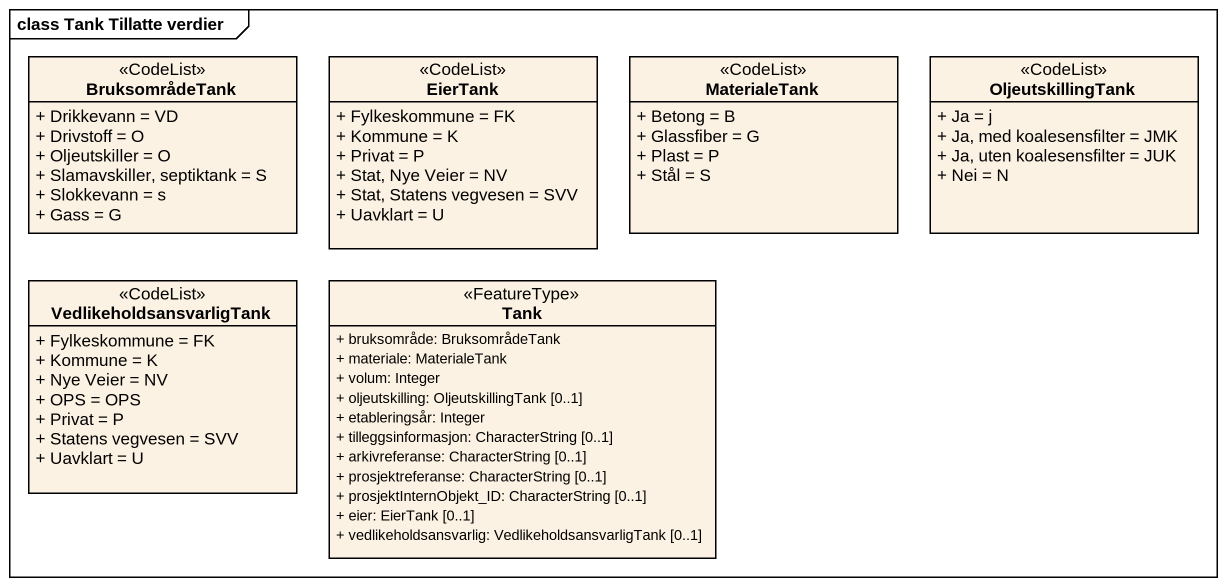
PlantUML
@startuml
mainframe class Tank Tillatte verdier
hide circle
hide empty members
skinparam classAttributeIconSize 0
class BruksområdeTank <<CodeList>> {
  + Drikkevann = VD
  + Drivstoff = O
  + Oljeutskiller = O
  + Slamavskiller, septiktank = S
  + Slokkevann = s
  + Gass = G
}
class EierTank <<CodeList>> {
  + Fylkeskommune = FK
  + Kommune = K
  + Privat = P
  + Stat, Nye Veier = NV
  + Stat, Statens vegvesen = SVV
  + Uavklart = U
}
class MaterialeTank <<CodeList>> {
  + Betong = B
  + Glassfiber = G
  + Plast = P
  + Stål = S
}
class OljeutskillingTank <<CodeList>> {
  + Ja = j
  + Ja, med koalesensfilter = JMK
  + Ja, uten koalesensfilter = JUK
  + Nei = N
}
class VedlikeholdsansvarligTank <<CodeList>> {
  + Fylkeskommune = FK
  + Kommune = K
  + Nye Veier = NV
  + OPS = OPS
  + Privat = P
  + Statens vegvesen = SVV
  + Uavklart = U
}
class Tank <<FeatureType>> {
  + bruksområde: BruksområdeTank
  + materiale: MaterialeTank
  + volum: Integer
  + oljeutskilling: OljeutskillingTank [0..1]
  + etableringsår: Integer
  + tilleggsinformasjon: CharacterString [0..1]
  + arkivreferanse: CharacterString [0..1]
  + prosjektreferanse: CharacterString [0..1]
  + prosjektInternObjekt_ID: CharacterString [0..1]
  + eier: EierTank [0..1]
  + vedlikeholdsansvarlig: VedlikeholdsansvarligTank [0..1]
}
@enduml
